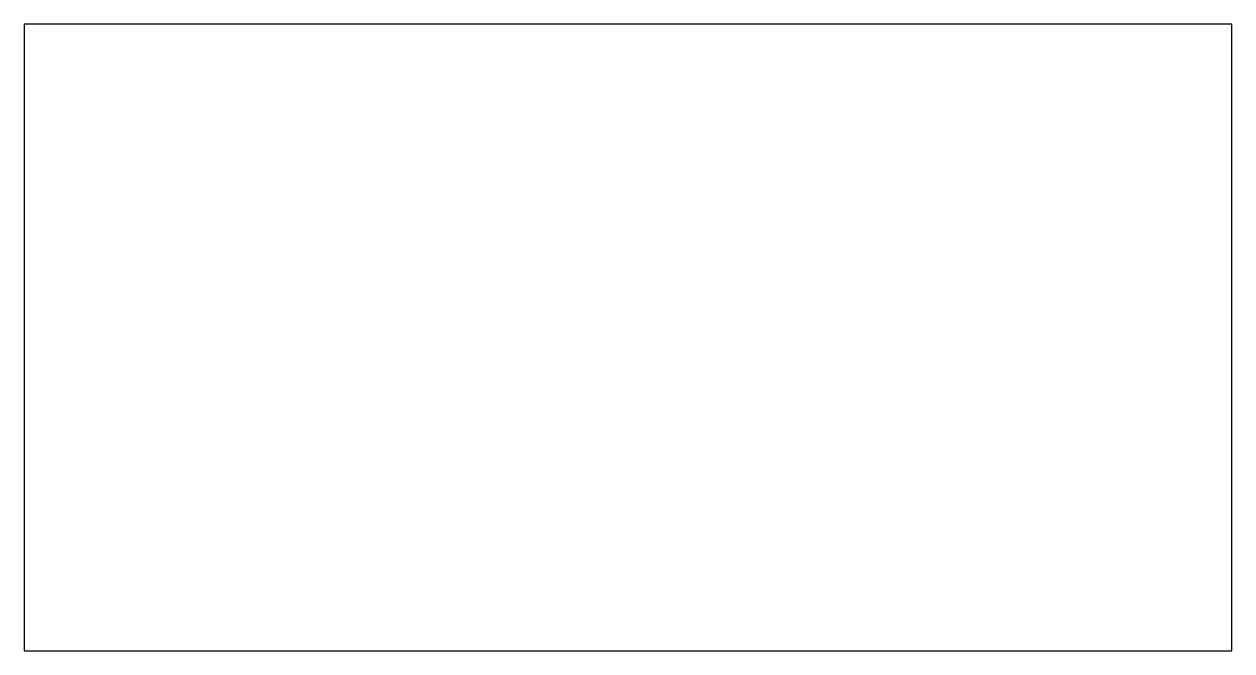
# Model space of a CAD drawing. Header units: metres. Extents: x -18.5 to -15.6, y -1.1 to 46.5.
# Drawn here: x -18.55 to -15.55, y -1.1 to 0.457 of the extents above.
import ezdxf

# ---------------------------------------------------------------- set-up
doc = ezdxf.new("R2010")
doc.units = ezdxf.units.M

msp = doc.modelspace()

# ---------------------------------------------------------------- linework, layer by layer
for p, q in [((-17.1643, 0.4565), (-18.55, 0.4565)), ((-18.55, 0.4565), (-18.55, 0.4077)), ((-15.55, 0.4565), (-17.1643, 0.4565)), ((-15.55, 0.2964), (-15.55, 0.4565)), ((-18.55, 0.4077), (-18.55, 0.4055)), ((-18.55, 0.4055), (-18.55, 0.3261)), ((-18.55, 0.3261), (-18.55, 0.1846)), ((-15.55, 0.1131), (-15.55, 0.2964)), ((-18.55, 0.1846), (-18.55, -1.1)), ((-15.55, 0.0321), (-15.55, 0.1131)), ((-15.55, -1.1), (-15.55, 0.0321)), ((-18.55, -1.1), (-16.7319, -1.1)), ((-16.7319, -1.1), (-15.55, -1.1)), ((-16.7319, -1.1), (-16.7319, -1.1))]:
    msp.add_line(p, q)

doc.saveas('drawing.dxf')
